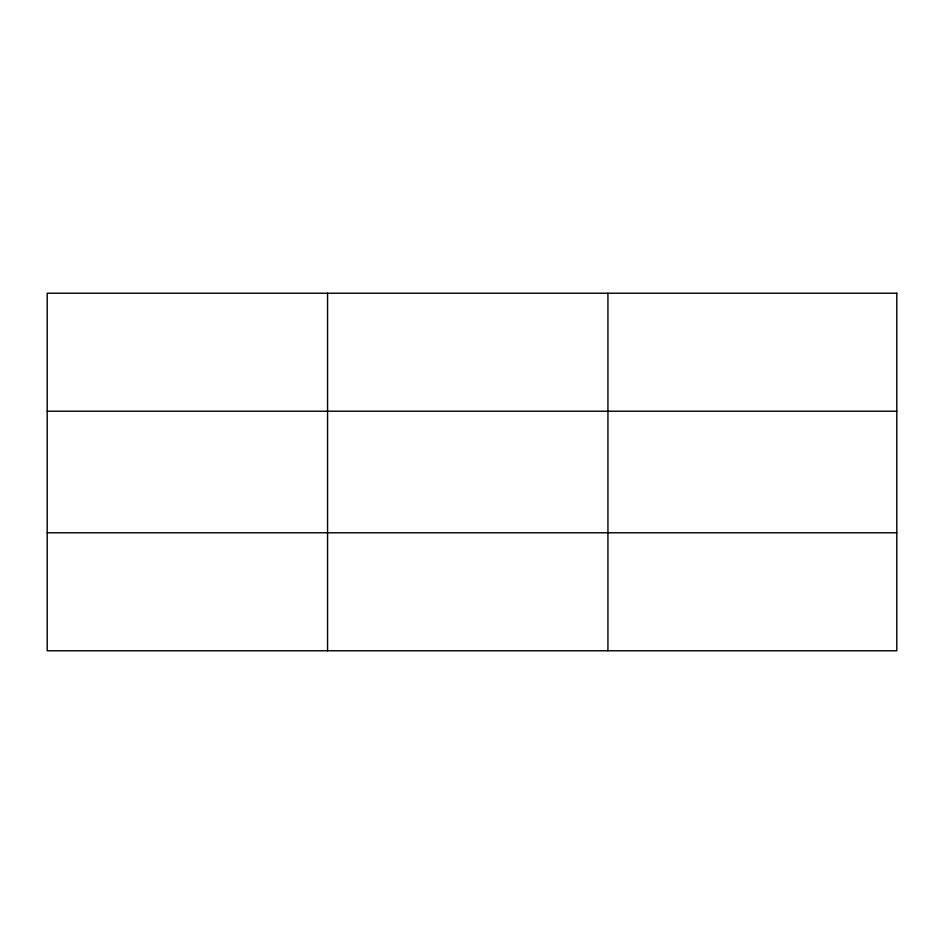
<?xml version="1.0" encoding="UTF-8"?>
<svg xmlns="http://www.w3.org/2000/svg" width="944" height="944" viewBox="0 0 944 944"><rect width="100%" height="100%" fill="white"/><g stroke="black" fill="none" stroke-linecap="round" stroke-linejoin="round"><path stroke-width="1.42" d="M327.568 293.23L327.568 650.77M607.936 293.23L607.936 650.77M47.2 411.218L896.8 411.218M47.2 532.782L896.8 532.782M896.8 293.23L896.8 650.77L47.2 650.77L47.2 293.23L896.8 293.23"/></g></svg>
